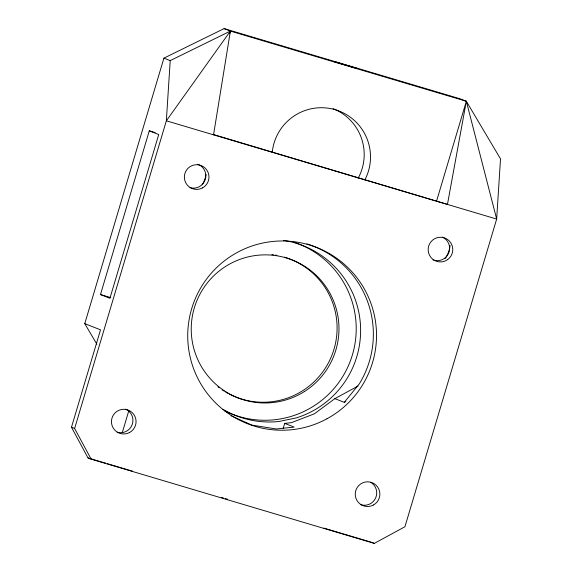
<?xml version="1.0" encoding="UTF-8"?>
<svg xmlns="http://www.w3.org/2000/svg" width="572" height="572" viewBox="0 0 572 572"><rect width="100%" height="100%" fill="white"/><g stroke="black" fill="none" stroke-linecap="round" stroke-linejoin="round"><path stroke-width="0.86" d="M224.095 28.6L230.394 31.074L166.352 120.799L496.66 219.062L466.33 101.265L230.394 31.074L170.213 60.618L166.352 120.799L74.625 428.485L91.162 459.173L374.288 543.4L404.933 526.748L496.66 219.062L500.521 158.88L466.33 101.265L460.031 98.784L224.095 28.6L163.914 58.144L84.763 323.638L96.882 344.222M213.542 134.835L230.394 31.074L229.629 33.641M149.285 130.838L158.737 134.549L109.924 298.269L100.472 294.559L149.285 130.838L155.184 132.59M91.162 459.173L88.016 457.936L71.479 427.248L100.522 329.829L84.763 323.638M122.265 432.718L128.85 410.632M283.176 428.421L284.684 423.38L291.312 422.679L314.343 413.835L334.87 398.641L358 386.079M436.486 201.373L466.33 101.265L447.454 204.418L212.956 134.363M334.87 398.641L344.315 402.352L359.323 383.841A94.68 94.359 -68.5 0 0 306.849 243.894M344.315 402.352L345.86 401.515M100.472 294.559L110.732 297.604M225.218 498.569L227.685 499.306M88.016 457.936L105.706 463.198M107.393 463.699L132.675 471.221M323.952 528.128L371.135 542.163M221.221 497.368L223.573 498.076M163.914 58.144L170.213 60.618M284.684 423.38L294.137 427.091L276.247 428.971L251.916 425.096L231.038 415.765M371.922 542.471L374.288 543.4M71.479 427.248L74.625 428.485M442.399 237.094A12.348 12.305 -68.5 0 1 448.698 253.046A12.348 12.305 -68.5 0 1 432.983 259.91M197.812 164.235A12.348 12.305 -68.5 0 1 205.198 179.715A12.348 12.305 -68.5 0 1 189.997 187.652M370.87 482.396A12.348 12.305 -68.5 0 1 360.882 504.754M125.647 409.116A12.348 12.305 -68.5 0 1 132.153 424.667A12.348 12.305 -68.5 0 1 117.081 432.225M283.405 240.347A91.384 91.077 -68.5 0 1 296.303 417.896L278.8 421.5A91.384 91.077 -68.5 0 1 222.987 409.302M293.758 242.149A91.384 91.077 -68.5 0 1 349.421 363.349A91.384 91.077 -68.5 0 1 224.846 410.961M284.384 257.171A74.095 73.845 -68.5 0 1 331.739 355.698A74.095 73.845 -68.5 0 1 229.393 394.108M227.899 393.314A74.095 73.845 -68.5 0 1 225.675 392.056M224.21 391.169A74.095 73.845 -68.5 0 1 222.058 389.775M219.262 387.809A74.095 73.845 -68.5 0 1 217.903 386.779M271.857 254.604A74.095 73.845 -68.5 0 1 273.545 254.819M275.239 255.076A74.095 73.845 -68.5 0 1 276.919 255.369M272.243 152.352A49.399 49.228 -68.5 0 1 335.371 109.752A49.399 49.228 -68.5 0 1 364.879 179.908M333.118 108.673A49.399 49.228 -68.5 0 1 358.172 178.192M450.107 245.417A28.814 28.714 -68.5 0 1 445.116 258.608M206.063 174.56A28.814 28.714 -68.5 0 1 202.223 184.685M333.569 61.447L357.007 68.44L333.569 61.447M326.941 418.79A94.68 94.359 -68.5 0 0 331.653 254.933A94.68 94.359 -68.5 0 0 187.759 333.104A94.68 94.359 -68.5 0 0 326.941 418.79M447.647 259.602A12.348 12.305 -68.5 0 0 445.552 238.331A12.348 12.305 -68.5 0 0 428.221 250.822A12.348 12.305 -68.5 0 0 447.647 259.602M373.409 505.012A12.348 12.305 -68.5 0 0 374.024 483.633A12.348 12.305 -68.5 0 0 355.255 493.829A12.348 12.305 -68.5 0 0 373.409 505.012M129.608 432.482A12.348 12.305 -68.5 0 0 130.223 411.111A12.348 12.305 -68.5 0 0 111.454 421.307A12.348 12.305 -68.5 0 0 129.608 432.482M202.517 187.909A12.348 12.305 -68.5 0 0 203.132 166.538A12.348 12.305 -68.5 0 0 184.363 176.734A12.348 12.305 -68.5 0 0 202.517 187.909M304.361 391.57A74.095 73.845 -68.5 0 0 299.671 263.392A74.095 73.845 -68.5 0 0 191.277 331.81A74.095 73.845 -68.5 0 0 304.361 391.57"/></g></svg>
